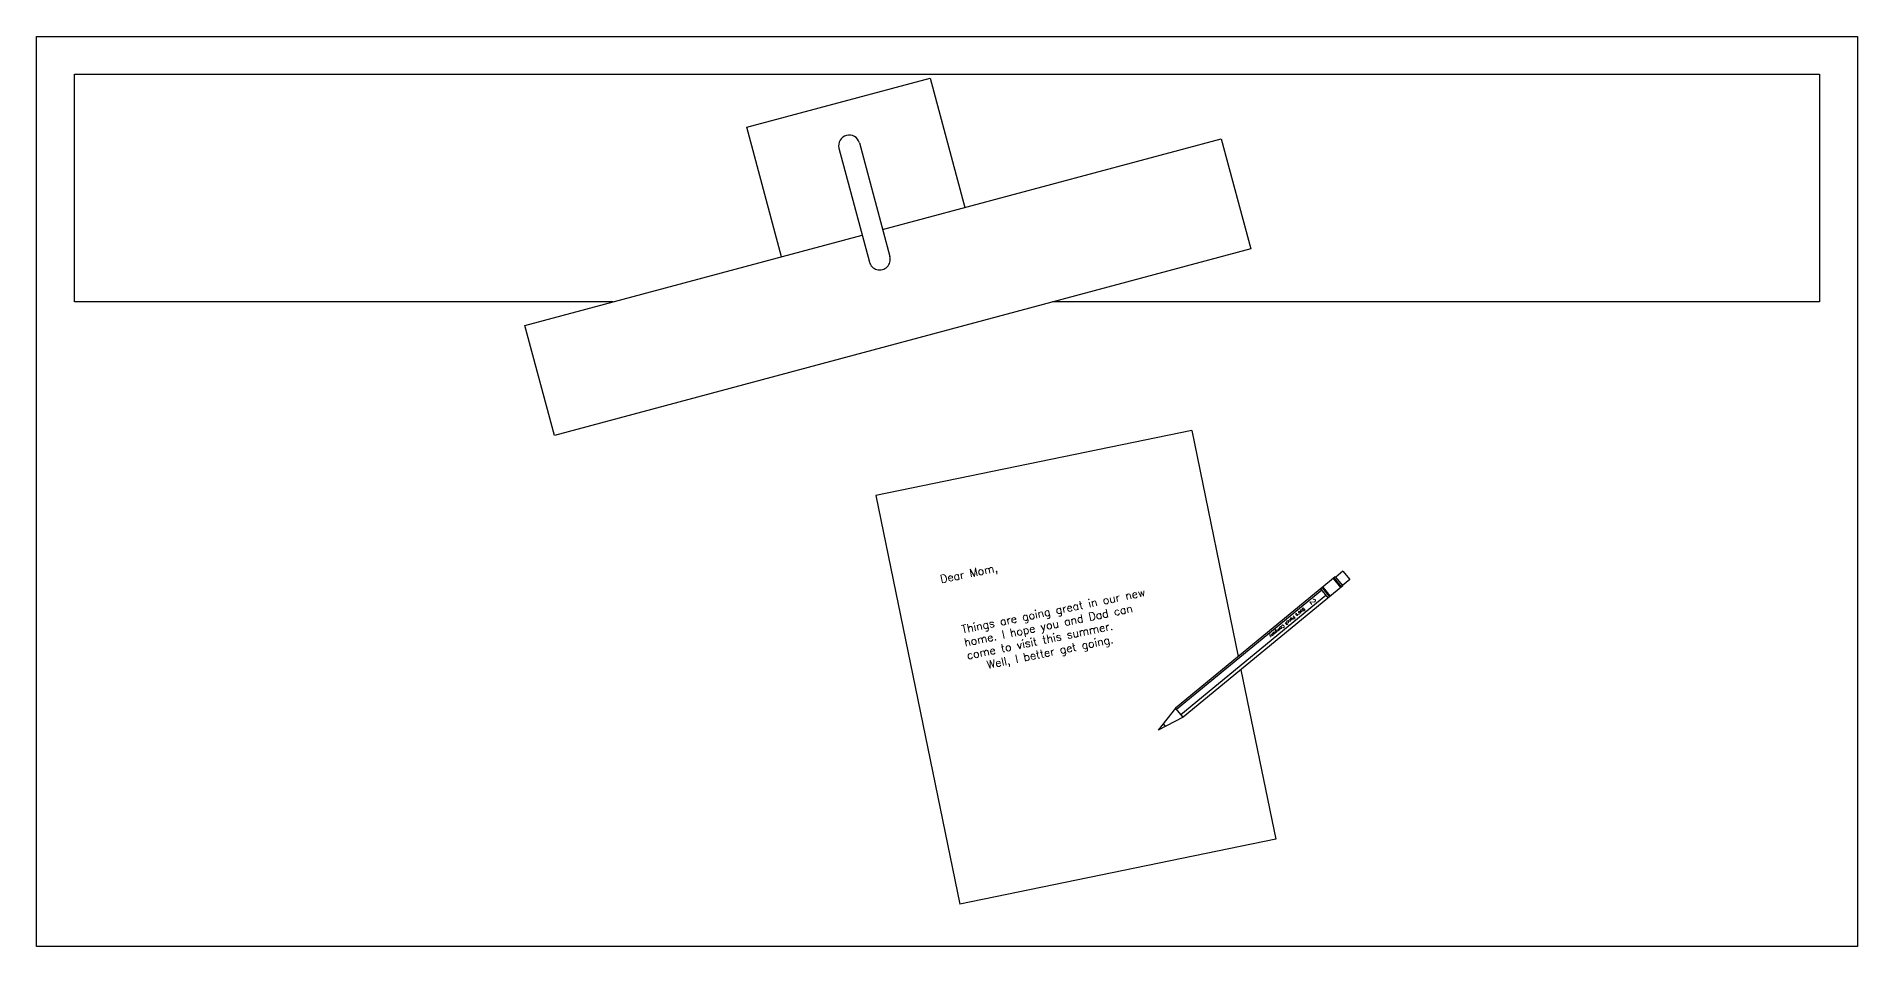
# Model space of a CAD drawing. Header units: inches. Extents: x 3.6 to 58.8, y 4.9 to 103.7.
# Drawn here: x 10.8 to 58.8, y 4.91 to 28.91 of the extents above; entities that cross this region are included whole.
import ezdxf

# ---------------------------------------------------------------- set-up
doc = ezdxf.new("R2010")
doc.units = ezdxf.units.IN
doc.header["$MEASUREMENT"] = 0
doc.styles.add('DIM', font='complex.shx', dxfattribs={"height": 4.5})

# ---------------------------------------------------------------- blocks, each defined once
blk = doc.blocks.new('desk-writing')
for p, q in [((-2.31, -2.807), (-1.506, -5.806)), ((-2.848, -2.951), (-2.044, -5.95)), ((6.451, -10.395), (-1.874, -12.106)), ((6.451, -10.395), (7.676, -16.352)), ((-1.874, -12.106), (0.34, -22.881)), ((10.234, -14.25), (6.024, -17.71)), ((10.179, -14.296), (10.377, -14.537)), ((10.197, -14.28), (10.396, -14.522)), ((10.234, -14.25), (10.433, -14.491)), ((10.437, -14.103), (10.244, -14.262)), ((10.616, -14.321), (10.423, -14.48)), ((10.437, -14.103), (10.616, -14.321)), ((9.876, -14.602), (6.052, -17.744)), ((6.162, -17.877), (9.985, -14.735)), ((10.433, -14.491), (6.223, -17.951)), ((9.848, -14.568), (10.046, -14.809)), ((9.885, -14.537), (10.083, -14.779)), ((9.903, -14.522), (10.102, -14.763)), ((7.747, -16.698), (8.666, -21.17)), ((6.024, -17.71), (5.563, -18.291)), ((6.223, -17.951), (6.024, -17.71)), ((6.223, -17.951), (5.563, -18.291)), ((5.758, -18.191), (5.699, -18.119)), ((6.223, -17.951), (6.223, -17.951)), ((8.666, -21.17), (0.34, -22.881))]:
    blk.add_line(p, q)
for points in [[(24, 0), (24, -24), (-24, -24), (-24, 0), (24, 0)], [(-23, -7), (-23, -1), (23, -1), (23, -7), (2.784, -7)], [(-4.362, -5.81), (-5.278, -2.397), (-0.448, -1.102)], [(-0.448, -1.102), (0.467, -4.515)], [(7.228, -2.702), (8.005, -5.6), (-10.347, -10.521), (-11.124, -7.623), (-2.234, -5.24)], [(-1.697, -5.095), (7.228, -2.702)], [(-8.8, -7), (-23, -7)]]:
    blk.add_lwpolyline(points)
for centre, start, end in [((-2.579, -2.879), 15.0092, 195.0092), ((-1.775, -5.878), 195.0092, 15.0092)]:
    blk.add_arc(centre, 0.278, start, end)
at = {"style": 'DIM'}
for s, height, rotation, p in [('Dear Mom,', 0.2109, 11.615, (-0.156, -14.418)), ('Things are going great in our new', 0.21094, 11.615, (0.405, -15.745)), ('2', 0.144, 309.4132, (9.55, -14.897)), ('home. I hope you and Dad can', 0.21094, 11.615, (0.475, -16.087)), ("Bob's Pencil Company", 0.07758, 219.4132, (9.399, -15.059)), ('come to visit this summer.', 0.21094, 11.615, (0.545, -16.429)), ('   Well, I better get going. ', 0.21094, 11.615, (0.616, -16.771))]:
    blk.add_text(s, height=height, rotation=rotation, dxfattribs=at).set_placement(p)

msp = doc.modelspace()

# ---------------------------------------------------------------- block references
msp.add_blockref('desk-writing', (34.8, 28.911))

doc.saveas('drawing.dxf')
